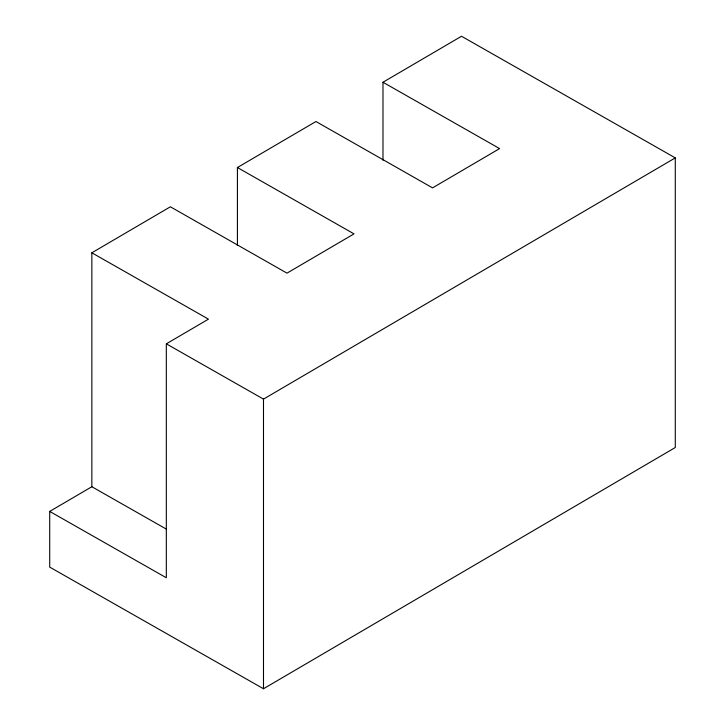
<?xml version="1.0" encoding="UTF-8"?>
<svg xmlns="http://www.w3.org/2000/svg" width="725" height="725" viewBox="0 0 725 725"><rect width="100%" height="100%" fill="white"/><g stroke="black" fill="none" stroke-linecap="round" stroke-linejoin="round"><path stroke-width="1.09" d="M382.981 160.225L382.981 82.251L461.508 36.25L675.283 157.887L675.283 447.515L263.492 688.75L49.717 567.113L49.717 511.415L91.848 486.729L91.848 252.798L170.384 206.797L286.982 273.144L354.017 233.876L237.419 167.529L237.419 245.503M237.419 167.529L315.946 121.519L432.553 187.875L499.588 148.598L382.981 82.251M49.717 511.415L166.324 577.762L166.324 343.831L208.456 319.145L91.848 252.798M263.492 688.75L263.492 399.122L675.283 157.887M166.324 343.831L263.492 399.122M91.848 486.729L166.324 529.105"/></g></svg>
